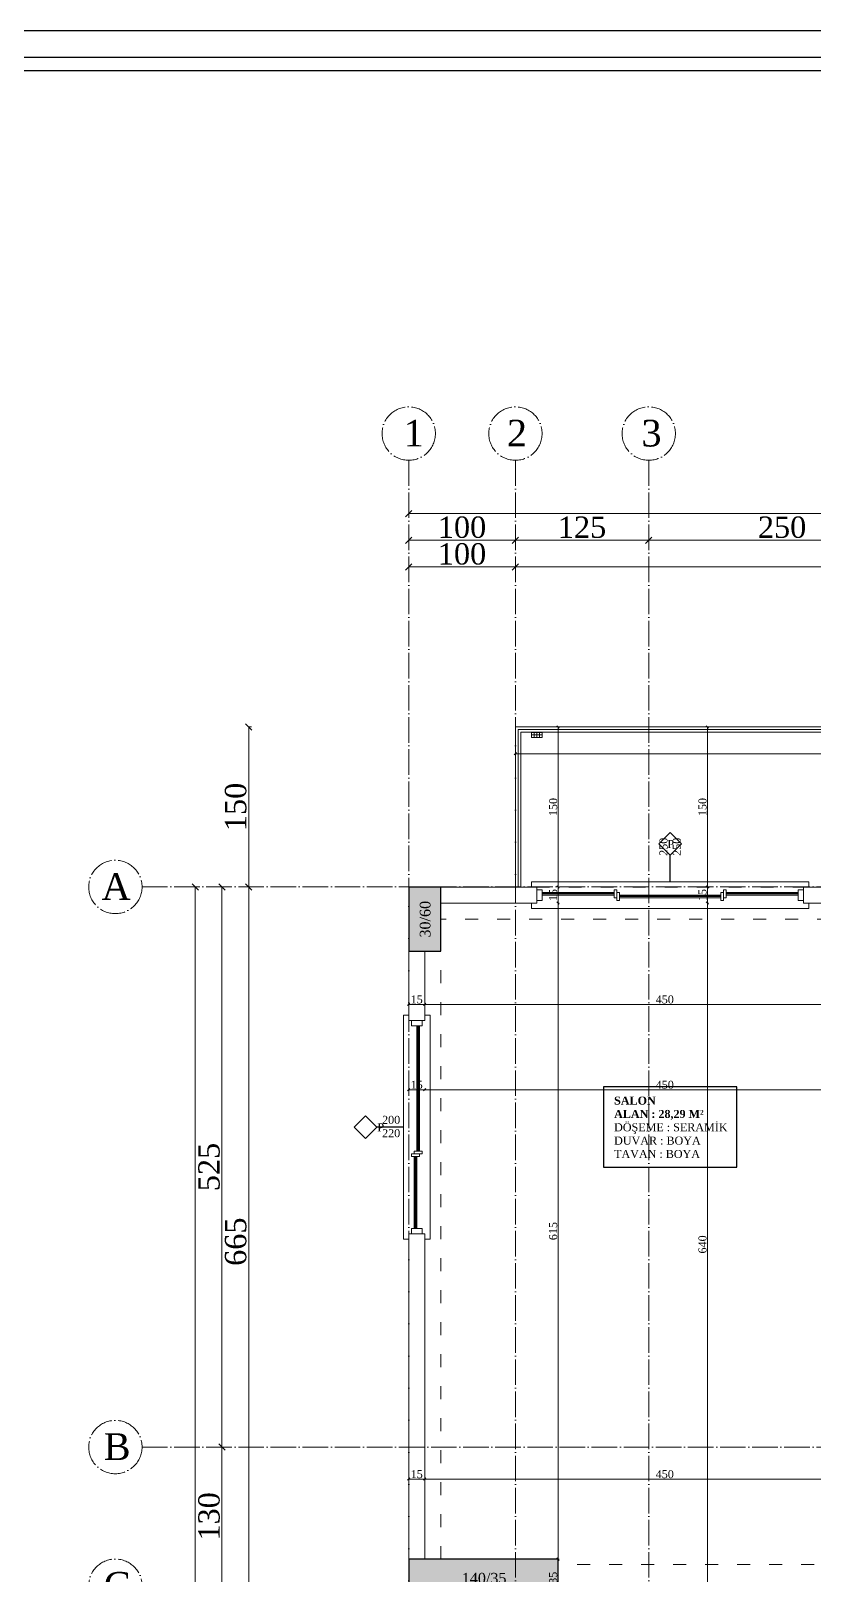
# Model space of a CAD drawing. Header units: metres. Extents: x -5196 to 34307, y 7076 to 19260.
# Drawn here: x 11783 to 12517, y 10726 to 12174 of the extents above; entities that cross this region are included whole.
import ezdxf

# ---------------------------------------------------------------- set-up
doc = ezdxf.new("R2010")
doc.units = ezdxf.units.M
doc.linetypes.add('ACAD_ISO03W100', pattern=[30, 12, -18])
doc.linetypes.add('ACAD_ISO04W100', pattern=[30, 24, -3, 0, -3])
doc.layers.add('YLZ-AKS', color=7, linetype='ACAD_ISO04W100', lineweight=5, true_color=0x2e2f36)
doc.layers.add('YLZ-TARAMA', color=7, linetype='Continuous', lineweight=5, true_color=0x686d6c)
for name, color, linetype, lineweight in [('YLZ-DUVAR', 151, 'Continuous', 20), ('YLZ-ISLAK HACİMLER', 150, 'Continuous', 9), ('YLZ-PENCERE', 231, 'Continuous', 5), ('YLZ-TEFRİŞ', 191, 'Continuous', 20), ('YLZ-ÖLÇÜ', 251, 'Continuous', 5)]:
    doc.layers.add(name, color=color, linetype=linetype, lineweight=lineweight)
doc.layers.add('YLZ-KİRİŞ', color=123, linetype='ACAD_ISO03W100', lineweight=5, transparency=0.5)
for name, color, linetype in [('YLZ-KOLON', 191, 'Continuous'), ('YLZ-PAFTA', 165, 'Continuous'), ('YLZ-YAZI', 113, 'Continuous')]:
    doc.layers.add(name, color=color, linetype=linetype)
doc.styles.add('ARIAL', font='times.ttf')
doc.dimstyles.new('YLZ - Dış Ölçü', dxfattribs={"dimscale": 2, "dimtxt": 10, "dimasz": 3, "dimexe": 1.25, "dimexo": 1, "dimgap": 1, "dimtad": 1, "dimdec": 1, "dimrnd": 0.5, "dimtxsty": 'ARIAL', "dimblk": 'OBLIQUE', "dimcen": 1, "dimclrd": 250, "dimclre": 250, "dimclrt": 150, "dimadec": 0, "dimazin": 0, "dimtfac": 1, "dimtdec": 1, "dimtmove": 1, "dimatfit": 3, "dimldrblk": 'OBLIQUE', "dimfxl": 0, "dimarcsym": 0})
doc.dimstyles.new('YLZ - İç Ölçü', dxfattribs={"dimscale": 0.75, "dimtxt": 10, "dimasz": 3, "dimexe": 1.25, "dimexo": 1, "dimgap": 1, "dimtad": 1, "dimdec": 1, "dimrnd": 0.5, "dimtxsty": 'ARIAL', "dimblk": 'OBLIQUE', "dimcen": 1, "dimclrd": 256, "dimclre": 256, "dimclrt": 125, "dimadec": 0, "dimazin": 0, "dimtfac": 1, "dimtdec": 1, "dimtmove": 1, "dimatfit": 3, "dimldrblk": 'OBLIQUE', "dimfxl": 0, "dimarcsym": 0})

# ---------------------------------------------------------------- blocks, each defined once
blk = doc.blocks.new('B.K Kolon Plan')
at = {"layer": 'YLZ-TARAMA'}
h = blk.add_hatch(dxfattribs=at)
h.set_pattern_fill('ANSI33', color=256, angle=-90)
h.set_pattern_definition([(315, (-461660.3205, -4493945.85), (4.4901280605, 4.4901280605), []), (315, (-461660.3205, -4493950.34), (4.4901280605, 4.4901280605), [3.175, -1.5875])])
h.paths.add_polyline_path([(13587, 11241.9), (13557, 11241.9), (13557, 11181.9), (13587, 11181.9)])
h.paths.add_polyline_path([(14042, 11241.9), (13982, 11241.9), (13982, 11211.9), (14042, 11211.9)])
h.paths.add_polyline_path([(14412, 11241.9), (14382, 11241.9), (14382, 11216.9), (14382, 11181.9), (14412, 11181.9)])
h.paths.add_polyline_path([(13697, 10611.9), (13557, 10611.9), (13557, 10576.9), (13697, 10576.9)])
h.paths.add_polyline_path([(14037, 10586.9), (14037, 10614.4), (13997, 10614.4), (13997, 10576.9), (13997, 10554.4), (14037, 10554.4)])
h.paths.add_polyline_path([(14512, 10606.9), (14372, 10606.9), (14372, 10571.9), (14512, 10571.9)])
h.paths.add_polyline_path([(13817, 9981.9), (13657, 9981.9), (13657, 9951.9), (13817, 9951.9)])
h.paths.add_polyline_path([(14037, 9991.9), (13997, 9991.9), (13997, 9941.9), (14037, 9941.9)])
h.paths.add_polyline_path([(14512, 10011.9), (14482, 10011.9), (14482, 9951.9), (14512, 9951.9)])
h.paths.add_polyline_path([(13812, 9756.9), (13782, 9756.9), (13782, 9696.9), (13812, 9696.9), (13812, 9726.9)])
h.paths.add_polyline_path([(14032, 9756.9), (14002, 9756.9), (14002, 9696.9), (14032, 9696.9)])
h.paths.add_polyline_path([(14512, 9726.9), (14482, 9726.9), (14452, 9726.9), (14452, 9696.9), (14512, 9696.9)])
at = {"layer": 'YLZ-KİRİŞ'}
for points in [[(13982, 11211.9), (13587, 11211.9), (13587, 11241.9), (13982, 11241.9)], [(13587, 11181.9), (13557, 11181.9), (13557, 10611.9), (13587, 10611.9)], [(13697, 10576.9), (13997, 10576.9), (13997, 10606.9), (13697, 10606.9)]]:
    blk.add_lwpolyline(points, close=True, dxfattribs=at)
at = {"layer": 'YLZ-KOLON'}
for points in [[(13557, 11241.9), (13557, 11181.9), (13587, 11181.9), (13587, 11241.9)], [(13697, 10611.9), (13557, 10611.9), (13557, 10576.9), (13697, 10576.9)]]:
    blk.add_lwpolyline(points, close=True, dxfattribs=at)
at = {"layer": 'YLZ-YAZI', "insert": (13567.4, 11167.5), "char_height": 10, "attachment_point": 1, "rotation": 90, "style": 'ARIAL'}
blk.add_mtext_dynamic_manual_height_columns('\\pi27.0082;30/60', width=86.525, gutter_width=12.5, heights=[18.5], dxfattribs=at)
at = {"layer": 'YLZ-YAZI', "insert": (13582.6, 10599), "char_height": 10, "attachment_point": 1, "style": 'ARIAL'}
blk.add_mtext_dynamic_manual_height_columns('\\pi24.10626;140/35', width=86.525, gutter_width=12.5, heights=[18.5], dxfattribs=at)
blk = doc.blocks.new('Aks')
at = {"layer": 'YLZ-AKS'}
for p, q in [((479095.8, 4514594.6), (479095.8, 4512399.6)), ((479195.8, 4514594.6), (479195.8, 4512399.6)), ((479320.8, 4514594.6), (479320.8, 4512399.6)), ((478845.8, 4514194.6), (480300.8, 4514194.6)), ((478845.8, 4513669.6), (480300.8, 4513669.6))]:
    blk.add_line(p, q, dxfattribs=at)
for centre in [(479095.8, 4514619.6), (479195.8, 4514619.6), (479320.8, 4514619.6), (478820.8, 4514194.6), (478820.8, 4513669.6), (478820.8, 4513539.6)]:
    blk.add_circle(centre, 25, dxfattribs=at)
at = {"layer": 'YLZ-YAZI', "char_height": 25, "attachment_point": 1, "style": 'ARIAL'}
for s, insert in [('\\pi10.94691;1', (479080.1, 4514632.5)), ('\\pi7.69349;2', (479180.1, 4514632.5)), ('\\pi8.81101;3', (479305.1, 4514632.5)), ('\\pi2.78181;A', (478805.1, 4514207.5)), ('\\pi4.7645;B', (478805.1, 4513682.5)), ('\\pi4.75549;C', (478805.1, 4513552.5))]:
    blk.add_mtext_dynamic_manual_height_columns(s, width=31.519, gutter_width=12.5, heights=[8.55], dxfattribs=dict(at, insert=insert))
blk = doc.blocks.new('KP-2')
at = {"layer": 'YLZ-PENCERE'}
for p, q in [((12763.2, 13736.9), (12830.7, 13736.9)), ((13003.2, 13736.9), (12935.7, 13736.9)), ((12763.2, 13735.9), (12830.7, 13735.9)), ((12763.2, 13735.4), (12830.7, 13735.4)), ((12763.2, 13734.4), (12830.7, 13734.4)), ((12930.7, 13734.4), (12835.7, 13734.4)), ((12930.7, 13733.4), (12835.7, 13733.4)), ((12930.7, 13732.9), (12835.7, 13732.9)), ((12930.7, 13731.9), (12835.7, 13731.9)), ((13003.2, 13735.9), (12935.7, 13735.9)), ((13003.2, 13735.4), (12935.7, 13735.4)), ((13003.2, 13734.4), (12935.7, 13734.4)), ((12645.7, 13611.9), (12645.7, 13494.4)), ((12646.7, 13611.9), (12646.7, 13494.4)), ((12647.2, 13611.9), (12647.2, 13494.4)), ((12648.2, 13611.9), (12648.2, 13494.4)), ((12643.2, 13421.9), (12643.2, 13489.4)), ((12644.2, 13421.9), (12644.2, 13489.4)), ((12644.7, 13421.9), (12644.7, 13489.4)), ((12645.7, 13421.9), (12645.7, 13489.4))]:
    blk.add_line(p, q, dxfattribs=at)
for points in [[(13013.2, 13741.9), (13013.2, 13746.9), (12753.2, 13746.9), (12753.2, 13741.9)], [(13013.2, 13726.9), (13013.2, 13721.9), (12753.2, 13721.9), (12753.2, 13726.9)], [(12638.2, 13621.9), (12633.2, 13621.9), (12633.2, 13411.9), (12638.2, 13411.9)], [(12653.2, 13621.9), (12658.2, 13621.9), (12658.2, 13411.9), (12653.2, 13411.9)]]:
    blk.add_lwpolyline(points, dxfattribs=at)
for points in [[(12763.2, 13729.4), (12763.2, 13739.4), (12758.2, 13739.4), (12758.2, 13729.4)], [(12830.7, 13731.9), (12830.7, 13739.4), (12833.2, 13739.4), (12833.2, 13731.9)], [(12833.2, 13729.4), (12833.2, 13736.9), (12835.7, 13736.9), (12835.7, 13729.4)], [(12933.2, 13729.4), (12933.2, 13736.9), (12930.7, 13736.9), (12930.7, 13729.4)], [(12935.7, 13731.9), (12935.7, 13739.4), (12933.2, 13739.4), (12933.2, 13731.9)], [(13008.2, 13729.4), (13008.2, 13739.4), (13003.2, 13739.4), (13003.2, 13729.4)], [(12650.7, 13616.9), (12640.7, 13616.9), (12640.7, 13611.9), (12650.7, 13611.9)], [(12648.2, 13489.4), (12640.7, 13489.4), (12640.7, 13491.9), (12648.2, 13491.9)], [(12650.7, 13491.9), (12643.2, 13491.9), (12643.2, 13494.4), (12650.7, 13494.4)], [(12650.7, 13421.9), (12640.7, 13421.9), (12640.7, 13416.9), (12650.7, 13416.9)]]:
    blk.add_lwpolyline(points, close=True, dxfattribs=at)
at = {"layer": 'YLZ-YAZI'}
for p, q in [((12883.2, 13746.9), (12883.2, 13771.9)), ((12633.2, 13516.9), (12608.2, 13516.9))]:
    blk.add_line(p, q, dxfattribs=at)
for points in [[(12883.2, 13771.9), (12872.6, 13782.5), (12883.2, 13793.1), (12893.8, 13782.5)], [(12608.2, 13516.9), (12597.6, 13527.5), (12586.9, 13516.9), (12597.6, 13506.3)]]:
    blk.add_lwpolyline(points, close=True, dxfattribs=at)
at = {"layer": 'YLZ-YAZI', "insert": (12893.3, 13788.1), "char_height": 7.5, "attachment_point": 9, "rotation": 90, "style": 'ARIAL'}
blk.add_mtext_dynamic_manual_height_columns('250\\P250', width=58.361, gutter_width=12.5, heights=[27.4], dxfattribs=at)
at = {"layer": 'YLZ-YAZI', "char_height": 7.5, "style": 'ARIAL'}
for s, width, heights, insert, attachment_point in [('\\pi14.99218;P', 35.57, [14.5], (12865.6, 13778.5), 7), ('P', 35.57, [14.5], (12615.1, 13512.9), 9), ('\\pi21.19115;200\\P220', 58.361, [27.4], (12592, 13507.3), 7)]:
    blk.add_mtext_dynamic_manual_height_columns(s, width=width, gutter_width=12.5, heights=heights, dxfattribs=dict(at, insert=insert, attachment_point=attachment_point))
blk = doc.blocks.new('B.K. Tefriş')
at = {"layer": 'YLZ-ISLAK HACİMLER'}
for p, q in [((12753.2, 8886.6), (12763.2, 8886.6)), ((12763.2, 8884.4), (12753.2, 8884.4)), ((12755.7, 8886.6), (12755.7, 8882.1)), ((12758.2, 8886.6), (12758.2, 8882.1)), ((12760.7, 8886.6), (12760.7, 8882.1))]:
    blk.add_line(p, q, dxfattribs=at)
blk.add_lwpolyline([(12763.2, 8886.9), (12763.2, 8881.9), (12753.2, 8881.9), (12753.2, 8886.9)], close=True, dxfattribs=at)
blk.add_lwpolyline([(12763.2, 8882.1), (12753.2, 8882.1)], dxfattribs=at)
blk = doc.blocks.new('Z.K.-Mahal İsimleri')
at = {"layer": 'YLZ-YAZI'}
blk.add_lwpolyline([(-2717.9, -10694.7), (-2717.9, -10769.7), (-2592.9, -10769.7), (-2592.9, -10694.7), (-2717.9, -10694.7)], dxfattribs=at)
at = {"layer": 'YLZ-YAZI', "insert": (-2707.9, -10703.7), "char_height": 7.5, "attachment_point": 1, "style": 'ARIAL'}
blk.add_mtext_dynamic_manual_height_columns('{\\fTimes New Roman|b1|i0|c162|p18;SALON\\PALAN : 28,29 M² \\P}DÖŞEME : SERAMİK\\PDUVAR : BOYA \\PTAVAN : BOYA', width=148.617, gutter_width=12.5, heights=[94.5], dxfattribs=at)
blk = doc.blocks.new('_Oblique')
at = {"color": 0, "linetype": 'ByBlock', "lineweight": -2}
blk.add_line((-0.5, -0.5), (0.5, 0.5), dxfattribs=at)
blk = doc.blocks.new('*D6072')
at = {"layer": 'Defpoints', "color": 0, "transparency": 16777216}
for p in [(482190, 4517160.7), (483145, 4517160.7), (483145, 4517160.7)]:
    blk.add_point(p, dxfattribs=at)
at = {"layer": 'YLZ-ÖLÇÜ', "color": 250, "lineweight": -2, "transparency": 16777216}
for p, q in [((482190, 4517160.7), (482190, 4517163.2)), ((482190, 4517160.7), (483145, 4517160.7)), ((483145, 4517160.7), (483145, 4517163.2))]:
    blk.add_line(p, q, dxfattribs=at)
at = {"layer": 'YLZ-ÖLÇÜ', "color": 250, "lineweight": -2, "transparency": 16777216, "xscale": 6, "yscale": 6, "zscale": 6, "rotation": 180}
blk.add_blockref('_Oblique', (482190, 4517160.7), dxfattribs=at)
at = {"layer": 'YLZ-ÖLÇÜ', "color": 250, "lineweight": -2, "transparency": 16777216, "xscale": 6, "yscale": 6, "zscale": 6}
blk.add_blockref('_Oblique', (483145, 4517160.7), dxfattribs=at)
at = {"layer": 'YLZ-ÖLÇÜ', "color": 150, "transparency": 16777216, "insert": (482667.5, 4517172.9), "char_height": 20, "attachment_point": 5, "style": 'ARIAL'}
blk.add_mtext('955', dxfattribs=at)
blk = doc.blocks.new('*D6073')
at = {"layer": 'Defpoints', "color": 0, "transparency": 16777216}
for p in [(482015, 4516285.7), (482015, 4516155.7), (482015, 4516155.7)]:
    blk.add_point(p, dxfattribs=at)
at = {"layer": 'YLZ-ÖLÇÜ', "color": 250, "lineweight": -2, "transparency": 16777216}
for p, q in [((482015, 4516285.7), (482017.5, 4516285.7)), ((482015, 4516285.7), (482015, 4516155.7)), ((482015, 4516155.7), (482017.5, 4516155.7))]:
    blk.add_line(p, q, dxfattribs=at)
at = {"layer": 'YLZ-ÖLÇÜ', "color": 250, "lineweight": -2, "transparency": 16777216, "xscale": 6, "yscale": 6, "zscale": 6}
for p, rotation in [((482015, 4516285.7), 90), ((482015, 4516155.7), 270)]:
    blk.add_blockref('_Oblique', p, dxfattribs=dict(at, rotation=rotation))
at = {"layer": 'YLZ-ÖLÇÜ', "color": 150, "transparency": 16777216, "insert": (482002.9, 4516220.7), "char_height": 20, "attachment_point": 5, "rotation": 90, "style": 'ARIAL'}
blk.add_mtext('130', dxfattribs=at)
blk = doc.blocks.new('*D6079')
at = {"layer": 'Defpoints', "color": 0, "transparency": 16777216}
for p in [(482190, 4517110.7), (482290, 4517110.7), (482290, 4517110.7)]:
    blk.add_point(p, dxfattribs=at)
at = {"layer": 'YLZ-ÖLÇÜ', "color": 250, "lineweight": -2, "transparency": 16777216}
for p, q in [((482190, 4517110.7), (482190, 4517113.2)), ((482290, 4517110.7), (482290, 4517113.2)), ((482190, 4517110.7), (482290, 4517110.7))]:
    blk.add_line(p, q, dxfattribs=at)
at = {"layer": 'YLZ-ÖLÇÜ', "color": 250, "lineweight": -2, "transparency": 16777216, "xscale": 6, "yscale": 6, "zscale": 6, "rotation": 180}
blk.add_blockref('_Oblique', (482190, 4517110.7), dxfattribs=at)
at = {"layer": 'YLZ-ÖLÇÜ', "color": 250, "lineweight": -2, "transparency": 16777216, "xscale": 6, "yscale": 6, "zscale": 6}
blk.add_blockref('_Oblique', (482290, 4517110.7), dxfattribs=at)
at = {"layer": 'YLZ-ÖLÇÜ', "color": 150, "transparency": 16777216, "insert": (482240, 4517122.8), "char_height": 20, "attachment_point": 5, "style": 'ARIAL'}
blk.add_mtext('100', dxfattribs=at)
blk = doc.blocks.new('*D6080')
at = {"layer": 'Defpoints', "color": 0, "transparency": 16777216}
for p in [(482290, 4517110.7), (483020, 4517110.7), (483020, 4517110.7)]:
    blk.add_point(p, dxfattribs=at)
at = {"layer": 'YLZ-ÖLÇÜ', "color": 250, "lineweight": -2, "transparency": 16777216}
for p, q in [((482290, 4517110.7), (482290, 4517113.2)), ((483020, 4517110.7), (483020, 4517113.2)), ((482290, 4517110.7), (483020, 4517110.7))]:
    blk.add_line(p, q, dxfattribs=at)
at = {"layer": 'YLZ-ÖLÇÜ', "color": 250, "lineweight": -2, "transparency": 16777216, "xscale": 6, "yscale": 6, "zscale": 6, "rotation": 180}
blk.add_blockref('_Oblique', (482290, 4517110.7), dxfattribs=at)
at = {"layer": 'YLZ-ÖLÇÜ', "color": 250, "lineweight": -2, "transparency": 16777216, "xscale": 6, "yscale": 6, "zscale": 6}
blk.add_blockref('_Oblique', (483020, 4517110.7), dxfattribs=at)
at = {"layer": 'YLZ-ÖLÇÜ', "color": 150, "transparency": 16777216, "insert": (482655, 4517122.9), "char_height": 20, "attachment_point": 5, "style": 'ARIAL'}
blk.add_mtext('730', dxfattribs=at)
blk = doc.blocks.new('*D6083')
at = {"layer": 'Defpoints', "color": 0, "transparency": 16777216}
for p in [(482190, 4517135.7), (482290, 4517135.7), (482290, 4517135.7)]:
    blk.add_point(p, dxfattribs=at)
at = {"layer": 'YLZ-ÖLÇÜ', "color": 250, "lineweight": -2, "transparency": 16777216}
for p, q in [((482190, 4517135.7), (482190, 4517138.2)), ((482190, 4517135.7), (482290, 4517135.7)), ((482290, 4517135.7), (482290, 4517138.2))]:
    blk.add_line(p, q, dxfattribs=at)
at = {"layer": 'YLZ-ÖLÇÜ', "color": 250, "lineweight": -2, "transparency": 16777216, "xscale": 6, "yscale": 6, "zscale": 6, "rotation": 180}
blk.add_blockref('_Oblique', (482190, 4517135.7), dxfattribs=at)
at = {"layer": 'YLZ-ÖLÇÜ', "color": 250, "lineweight": -2, "transparency": 16777216, "xscale": 6, "yscale": 6, "zscale": 6}
blk.add_blockref('_Oblique', (482290, 4517135.7), dxfattribs=at)
at = {"layer": 'YLZ-ÖLÇÜ', "color": 150, "transparency": 16777216, "insert": (482240, 4517147.8), "char_height": 20, "attachment_point": 5, "style": 'ARIAL'}
blk.add_mtext('100', dxfattribs=at)
blk = doc.blocks.new('*D6084')
at = {"layer": 'Defpoints', "color": 0, "transparency": 16777216}
for p in [(482290, 4517135.7), (482415, 4517135.7), (482415, 4517135.7)]:
    blk.add_point(p, dxfattribs=at)
at = {"layer": 'YLZ-ÖLÇÜ', "color": 250, "lineweight": -2, "transparency": 16777216}
for p, q in [((482290, 4517135.7), (482290, 4517138.2)), ((482290, 4517135.7), (482415, 4517135.7)), ((482415, 4517135.7), (482415, 4517138.2))]:
    blk.add_line(p, q, dxfattribs=at)
at = {"layer": 'YLZ-ÖLÇÜ', "color": 250, "lineweight": -2, "transparency": 16777216, "xscale": 6, "yscale": 6, "zscale": 6, "rotation": 180}
blk.add_blockref('_Oblique', (482290, 4517135.7), dxfattribs=at)
at = {"layer": 'YLZ-ÖLÇÜ', "color": 250, "lineweight": -2, "transparency": 16777216, "xscale": 6, "yscale": 6, "zscale": 6}
blk.add_blockref('_Oblique', (482415, 4517135.7), dxfattribs=at)
at = {"layer": 'YLZ-ÖLÇÜ', "color": 150, "transparency": 16777216, "insert": (482352.5, 4517147.8), "char_height": 20, "attachment_point": 5, "style": 'ARIAL'}
blk.add_mtext('125', dxfattribs=at)
blk = doc.blocks.new('*D6085')
at = {"layer": 'Defpoints', "color": 0, "transparency": 16777216}
for p in [(482415, 4517135.7), (482665, 4517135.7), (482665, 4517135.7)]:
    blk.add_point(p, dxfattribs=at)
at = {"layer": 'YLZ-ÖLÇÜ', "color": 250, "lineweight": -2, "transparency": 16777216}
for p, q in [((482415, 4517135.7), (482415, 4517138.2)), ((482415, 4517135.7), (482665, 4517135.7)), ((482665, 4517135.7), (482665, 4517138.2))]:
    blk.add_line(p, q, dxfattribs=at)
at = {"layer": 'YLZ-ÖLÇÜ', "color": 250, "lineweight": -2, "transparency": 16777216, "xscale": 6, "yscale": 6, "zscale": 6, "rotation": 180}
blk.add_blockref('_Oblique', (482415, 4517135.7), dxfattribs=at)
at = {"layer": 'YLZ-ÖLÇÜ', "color": 250, "lineweight": -2, "transparency": 16777216, "xscale": 6, "yscale": 6, "zscale": 6}
blk.add_blockref('_Oblique', (482665, 4517135.7), dxfattribs=at)
at = {"layer": 'YLZ-ÖLÇÜ', "color": 150, "transparency": 16777216, "insert": (482540, 4517147.8), "char_height": 20, "attachment_point": 5, "style": 'ARIAL'}
blk.add_mtext('250', dxfattribs=at)
blk = doc.blocks.new('*D6087')
at = {"layer": 'Defpoints', "color": 0, "transparency": 16777216}
for p in [(482040, 4516810.7), (482040, 4516810.7), (482040, 4516145.7)]:
    blk.add_point(p, dxfattribs=at)
at = {"layer": 'YLZ-ÖLÇÜ', "color": 250, "lineweight": -2, "transparency": 16777216}
for p, q in [((482040, 4516810.7), (482042.5, 4516810.7)), ((482040, 4516145.7), (482040, 4516810.7)), ((482040, 4516145.7), (482042.5, 4516145.7))]:
    blk.add_line(p, q, dxfattribs=at)
at = {"layer": 'YLZ-ÖLÇÜ', "color": 250, "lineweight": -2, "transparency": 16777216, "xscale": 6, "yscale": 6, "zscale": 6}
for p, rotation in [((482040, 4516810.7), 90), ((482040, 4516145.7), 270)]:
    blk.add_blockref('_Oblique', p, dxfattribs=dict(at, rotation=rotation))
at = {"layer": 'YLZ-ÖLÇÜ', "color": 150, "transparency": 16777216, "insert": (482027.9, 4516478.2), "char_height": 20, "attachment_point": 5, "rotation": 90, "style": 'ARIAL'}
blk.add_mtext('665', dxfattribs=at)
blk = doc.blocks.new('*D6088')
at = {"layer": 'Defpoints', "color": 0, "transparency": 16777216}
for p in [(482040, 4516960.7), (482040, 4516960.7), (482040, 4516810.7)]:
    blk.add_point(p, dxfattribs=at)
at = {"layer": 'YLZ-ÖLÇÜ', "color": 250, "lineweight": -2, "transparency": 16777216}
for p, q in [((482040, 4516960.7), (482042.5, 4516960.7)), ((482040, 4516810.7), (482040, 4516960.7)), ((482040, 4516810.7), (482042.5, 4516810.7))]:
    blk.add_line(p, q, dxfattribs=at)
at = {"layer": 'YLZ-ÖLÇÜ', "color": 250, "lineweight": -2, "transparency": 16777216, "xscale": 6, "yscale": 6, "zscale": 6}
for p, rotation in [((482040, 4516960.7), 90), ((482040, 4516810.7), 270)]:
    blk.add_blockref('_Oblique', p, dxfattribs=dict(at, rotation=rotation))
at = {"layer": 'YLZ-ÖLÇÜ', "color": 150, "transparency": 16777216, "insert": (482027.9, 4516885.7), "char_height": 20, "attachment_point": 5, "rotation": 90, "style": 'ARIAL'}
blk.add_mtext('150', dxfattribs=at)
blk = doc.blocks.new('*D6089')
at = {"layer": 'Defpoints', "color": 0, "transparency": 16777216}
for p in [(481990, 4516810.7), (481990, 4516810.7), (481990, 4515265.7)]:
    blk.add_point(p, dxfattribs=at)
at = {"layer": 'YLZ-ÖLÇÜ', "color": 250, "lineweight": -2, "transparency": 16777216}
for p, q in [((481990, 4516810.7), (481992.5, 4516810.7)), ((481990, 4515265.7), (481990, 4516810.7)), ((481990, 4515265.7), (481992.5, 4515265.7))]:
    blk.add_line(p, q, dxfattribs=at)
at = {"layer": 'YLZ-ÖLÇÜ', "color": 250, "lineweight": -2, "transparency": 16777216, "xscale": 6, "yscale": 6, "zscale": 6}
for p, rotation in [((481990, 4516810.7), 90), ((481990, 4515265.7), 270)]:
    blk.add_blockref('_Oblique', p, dxfattribs=dict(at, rotation=rotation))
at = {"layer": 'YLZ-ÖLÇÜ', "color": 150, "transparency": 16777216, "insert": (481977.9, 4516038.2), "char_height": 20, "attachment_point": 5, "rotation": 90, "style": 'ARIAL'}
blk.add_mtext('1545', dxfattribs=at)
blk = doc.blocks.new('*D6090')
at = {"layer": 'Defpoints', "color": 0, "transparency": 16777216}
for p in [(482015, 4516810.7), (482015, 4516285.7), (482015, 4516285.7)]:
    blk.add_point(p, dxfattribs=at)
at = {"layer": 'YLZ-ÖLÇÜ', "color": 250, "lineweight": -2, "transparency": 16777216}
for p, q in [((482015, 4516810.7), (482017.5, 4516810.7)), ((482015, 4516810.7), (482015, 4516285.7)), ((482015, 4516285.7), (482017.5, 4516285.7))]:
    blk.add_line(p, q, dxfattribs=at)
at = {"layer": 'YLZ-ÖLÇÜ', "color": 250, "lineweight": -2, "transparency": 16777216, "xscale": 6, "yscale": 6, "zscale": 6}
for p, rotation in [((482015, 4516810.7), 90), ((482015, 4516285.7), 270)]:
    blk.add_blockref('_Oblique', p, dxfattribs=dict(at, rotation=rotation))
at = {"layer": 'YLZ-ÖLÇÜ', "color": 150, "transparency": 16777216, "insert": (482002.9, 4516548.2), "char_height": 20, "attachment_point": 5, "rotation": 90, "style": 'ARIAL'}
blk.add_mtext('525', dxfattribs=at)
blk = doc.blocks.new('*D6239')
at = {"layer": 'Defpoints', "color": 0, "transparency": 16777216}
for p in [(12237.1, 11496.3), (12967.1, 11496.3), (12967.1, 11496.3)]:
    blk.add_point(p, dxfattribs=at)
at = {"layer": 'YLZ-ÖLÇÜ', "color": 251, "lineweight": -2, "transparency": 16777216}
for p, q in [((12237.1, 11496.3), (12237.1, 11497.3)), ((12237.1, 11496.3), (12967.1, 11496.3)), ((12967.1, 11496.3), (12967.1, 11497.3))]:
    blk.add_line(p, q, dxfattribs=at)
at = {"layer": 'YLZ-ÖLÇÜ', "color": 251, "lineweight": -2, "transparency": 16777216, "xscale": 2.25, "yscale": 2.25, "zscale": 2.25, "rotation": 180}
blk.add_blockref('_Oblique', (12237.1, 11496.3), dxfattribs=at)
at = {"layer": 'YLZ-ÖLÇÜ', "color": 251, "lineweight": -2, "transparency": 16777216, "xscale": 2.25, "yscale": 2.25, "zscale": 2.25}
blk.add_blockref('_Oblique', (12967.1, 11496.3), dxfattribs=at)
at = {"layer": 'YLZ-ÖLÇÜ', "color": 125, "transparency": 16777216, "insert": (12602.1, 11500.9), "char_height": 7.5, "attachment_point": 5, "style": 'ARIAL'}
blk.add_mtext('730', dxfattribs=at)
blk = doc.blocks.new('*D6240')
at = {"layer": 'Defpoints', "color": 0, "transparency": 16777216}
for p in [(12137.1, 11261.3), (12152.1, 11261.3), (12152.1, 11261.3)]:
    blk.add_point(p, dxfattribs=at)
at = {"layer": 'YLZ-ÖLÇÜ', "color": 251, "lineweight": -2, "transparency": 16777216}
for p, q in [((12137.1, 11261.3), (12137.1, 11262.3)), ((12152.1, 11261.3), (12152.1, 11262.3)), ((12137.1, 11261.3), (12152.1, 11261.3))]:
    blk.add_line(p, q, dxfattribs=at)
at = {"layer": 'YLZ-ÖLÇÜ', "color": 251, "lineweight": -2, "transparency": 16777216, "xscale": 2.25, "yscale": 2.25, "zscale": 2.25, "rotation": 180}
blk.add_blockref('_Oblique', (12137.1, 11261.3), dxfattribs=at)
at = {"layer": 'YLZ-ÖLÇÜ', "color": 251, "lineweight": -2, "transparency": 16777216, "xscale": 2.25, "yscale": 2.25, "zscale": 2.25}
blk.add_blockref('_Oblique', (12152.1, 11261.3), dxfattribs=at)
at = {"layer": 'YLZ-ÖLÇÜ', "color": 125, "transparency": 16777216, "insert": (12144.6, 11265.9), "char_height": 7.5, "attachment_point": 5, "style": 'ARIAL'}
blk.add_mtext('15', dxfattribs=at)
blk = doc.blocks.new('*D6241')
at = {"layer": 'Defpoints', "color": 0, "transparency": 16777216}
for p in [(12152.1, 11261.3), (12602.1, 11261.3), (12602.1, 11261.3)]:
    blk.add_point(p, dxfattribs=at)
at = {"layer": 'YLZ-ÖLÇÜ', "color": 251, "lineweight": -2, "transparency": 16777216}
for p, q in [((12152.1, 11261.3), (12152.1, 11262.3)), ((12602.1, 11261.3), (12602.1, 11262.3)), ((12152.1, 11261.3), (12602.1, 11261.3))]:
    blk.add_line(p, q, dxfattribs=at)
at = {"layer": 'YLZ-ÖLÇÜ', "color": 251, "lineweight": -2, "transparency": 16777216, "xscale": 2.25, "yscale": 2.25, "zscale": 2.25, "rotation": 180}
blk.add_blockref('_Oblique', (12152.1, 11261.3), dxfattribs=at)
at = {"layer": 'YLZ-ÖLÇÜ', "color": 251, "lineweight": -2, "transparency": 16777216, "xscale": 2.25, "yscale": 2.25, "zscale": 2.25}
blk.add_blockref('_Oblique', (12602.1, 11261.3), dxfattribs=at)
at = {"layer": 'YLZ-ÖLÇÜ', "color": 125, "transparency": 16777216, "insert": (12377.1, 11265.9), "char_height": 7.5, "attachment_point": 5, "style": 'ARIAL'}
blk.add_mtext('450', dxfattribs=at)
blk = doc.blocks.new('*D6245')
at = {"layer": 'Defpoints', "color": 0, "transparency": 16777216}
for p in [(12152.1, 11181.3), (12152.1, 11181.3), (12602.1, 11181.3)]:
    blk.add_point(p, dxfattribs=at)
at = {"layer": 'YLZ-ÖLÇÜ', "color": 251, "lineweight": -2, "transparency": 16777216}
for p, q in [((12152.1, 11181.3), (12152.1, 11182.3)), ((12602.1, 11181.3), (12152.1, 11181.3)), ((12602.1, 11181.3), (12602.1, 11182.3))]:
    blk.add_line(p, q, dxfattribs=at)
at = {"layer": 'YLZ-ÖLÇÜ', "color": 251, "lineweight": -2, "transparency": 16777216, "xscale": 2.25, "yscale": 2.25, "zscale": 2.25, "rotation": 180}
blk.add_blockref('_Oblique', (12152.1, 11181.3), dxfattribs=at)
at = {"layer": 'YLZ-ÖLÇÜ', "color": 251, "lineweight": -2, "transparency": 16777216, "xscale": 2.25, "yscale": 2.25, "zscale": 2.25}
blk.add_blockref('_Oblique', (12602.1, 11181.3), dxfattribs=at)
at = {"layer": 'YLZ-ÖLÇÜ', "color": 125, "transparency": 16777216, "insert": (12377.1, 11185.9), "char_height": 7.5, "attachment_point": 5, "style": 'ARIAL'}
blk.add_mtext('450', dxfattribs=at)
blk = doc.blocks.new('*D6246')
at = {"layer": 'Defpoints', "color": 0, "transparency": 16777216}
for p in [(12137.1, 11181.3), (12137.1, 11181.3), (12152.1, 11181.3)]:
    blk.add_point(p, dxfattribs=at)
at = {"layer": 'YLZ-ÖLÇÜ', "color": 251, "lineweight": -2, "transparency": 16777216}
for p, q in [((12137.1, 11181.3), (12137.1, 11180.4)), ((12152.1, 11181.3), (12137.1, 11181.3)), ((12152.1, 11181.3), (12152.1, 11182.3))]:
    blk.add_line(p, q, dxfattribs=at)
at = {"layer": 'YLZ-ÖLÇÜ', "color": 251, "lineweight": -2, "transparency": 16777216, "xscale": 2.25, "yscale": 2.25, "zscale": 2.25, "rotation": 180}
blk.add_blockref('_Oblique', (12137.1, 11181.3), dxfattribs=at)
at = {"layer": 'YLZ-ÖLÇÜ', "color": 251, "lineweight": -2, "transparency": 16777216, "xscale": 2.25, "yscale": 2.25, "zscale": 2.25}
blk.add_blockref('_Oblique', (12152.1, 11181.3), dxfattribs=at)
at = {"layer": 'YLZ-ÖLÇÜ', "color": 125, "transparency": 16777216, "insert": (12144.6, 11185.9), "char_height": 7.5, "attachment_point": 5, "style": 'ARIAL'}
blk.add_mtext('15', dxfattribs=at)
blk = doc.blocks.new('*D6250')
at = {"layer": 'Defpoints', "color": 0, "transparency": 16777216}
for p in [(12137.1, 10816.3), (12152.1, 10816.3), (12152.1, 10816.3)]:
    blk.add_point(p, dxfattribs=at)
at = {"layer": 'YLZ-ÖLÇÜ', "color": 251, "lineweight": -2, "transparency": 16777216}
for p, q in [((12137.1, 10816.3), (12137.1, 10817.3)), ((12137.1, 10816.3), (12152.1, 10816.3)), ((12152.1, 10816.3), (12152.1, 10817.3))]:
    blk.add_line(p, q, dxfattribs=at)
at = {"layer": 'YLZ-ÖLÇÜ', "color": 251, "lineweight": -2, "transparency": 16777216, "xscale": 2.25, "yscale": 2.25, "zscale": 2.25, "rotation": 180}
blk.add_blockref('_Oblique', (12137.1, 10816.3), dxfattribs=at)
at = {"layer": 'YLZ-ÖLÇÜ', "color": 251, "lineweight": -2, "transparency": 16777216, "xscale": 2.25, "yscale": 2.25, "zscale": 2.25}
blk.add_blockref('_Oblique', (12152.1, 10816.3), dxfattribs=at)
at = {"layer": 'YLZ-ÖLÇÜ', "color": 125, "transparency": 16777216, "insert": (12144.6, 10820.9), "char_height": 7.5, "attachment_point": 5, "style": 'ARIAL'}
blk.add_mtext('15', dxfattribs=at)
blk = doc.blocks.new('*D6251')
at = {"layer": 'Defpoints', "color": 0, "transparency": 16777216}
for p in [(12152.1, 10816.3), (12602.1, 10816.3), (12602.1, 10816.3)]:
    blk.add_point(p, dxfattribs=at)
at = {"layer": 'YLZ-ÖLÇÜ', "color": 251, "lineweight": -2, "transparency": 16777216}
for p, q in [((12152.1, 10816.3), (12152.1, 10817.3)), ((12152.1, 10816.3), (12602.1, 10816.3)), ((12602.1, 10816.3), (12602.1, 10817.3))]:
    blk.add_line(p, q, dxfattribs=at)
at = {"layer": 'YLZ-ÖLÇÜ', "color": 251, "lineweight": -2, "transparency": 16777216, "xscale": 2.25, "yscale": 2.25, "zscale": 2.25, "rotation": 180}
blk.add_blockref('_Oblique', (12152.1, 10816.3), dxfattribs=at)
at = {"layer": 'YLZ-ÖLÇÜ', "color": 251, "lineweight": -2, "transparency": 16777216, "xscale": 2.25, "yscale": 2.25, "zscale": 2.25}
blk.add_blockref('_Oblique', (12602.1, 10816.3), dxfattribs=at)
at = {"layer": 'YLZ-ÖLÇÜ', "color": 125, "transparency": 16777216, "insert": (12377.1, 10820.9), "char_height": 7.5, "attachment_point": 5, "style": 'ARIAL'}
blk.add_mtext('450', dxfattribs=at)
blk = doc.blocks.new('*D6289')
at = {"layer": 'Defpoints', "color": 0, "transparency": 16777216}
for p in [(12277.1, 10741.3), (12277.1, 10741.3), (12277.1, 10706.3)]:
    blk.add_point(p, dxfattribs=at)
at = {"layer": 'YLZ-ÖLÇÜ', "color": 251, "lineweight": -2, "transparency": 16777216}
for p, q in [((12277.1, 10741.3), (12278, 10741.3)), ((12277.1, 10706.3), (12277.1, 10741.3)), ((12277.1, 10706.3), (12278, 10706.3))]:
    blk.add_line(p, q, dxfattribs=at)
at = {"layer": 'YLZ-ÖLÇÜ', "color": 251, "lineweight": -2, "transparency": 16777216, "xscale": 2.25, "yscale": 2.25, "zscale": 2.25}
for p, rotation in [((12277.1, 10741.3), 90), ((12277.1, 10706.3), 270)]:
    blk.add_blockref('_Oblique', p, dxfattribs=dict(at, rotation=rotation))
at = {"layer": 'YLZ-ÖLÇÜ', "color": 125, "transparency": 16777216, "insert": (12272.5, 10723.8), "char_height": 7.5, "attachment_point": 5, "rotation": 90, "style": 'ARIAL'}
blk.add_mtext('35', dxfattribs=at)
blk = doc.blocks.new('*D6290')
at = {"layer": 'Defpoints', "color": 0, "transparency": 16777216}
for p in [(12277.1, 11356.3), (12277.1, 11356.3), (12277.1, 10741.3)]:
    blk.add_point(p, dxfattribs=at)
at = {"layer": 'YLZ-ÖLÇÜ', "color": 251, "lineweight": -2, "transparency": 16777216}
for p, q in [((12277.1, 11356.3), (12278, 11356.3)), ((12277.1, 10741.3), (12277.1, 11356.3)), ((12277.1, 10741.3), (12278, 10741.3))]:
    blk.add_line(p, q, dxfattribs=at)
at = {"layer": 'YLZ-ÖLÇÜ', "color": 251, "lineweight": -2, "transparency": 16777216, "xscale": 2.25, "yscale": 2.25, "zscale": 2.25}
for p, rotation in [((12277.1, 11356.3), 90), ((12277.1, 10741.3), 270)]:
    blk.add_blockref('_Oblique', p, dxfattribs=dict(at, rotation=rotation))
at = {"layer": 'YLZ-ÖLÇÜ', "color": 125, "transparency": 16777216, "insert": (12272.5, 11048.8), "char_height": 7.5, "attachment_point": 5, "rotation": 90, "style": 'ARIAL'}
blk.add_mtext('615', dxfattribs=at)
blk = doc.blocks.new('*D6291')
at = {"layer": 'Defpoints', "color": 0, "transparency": 16777216}
for p in [(12277.1, 11371.3), (12277.1, 11371.3), (12277.1, 11356.3)]:
    blk.add_point(p, dxfattribs=at)
at = {"layer": 'YLZ-ÖLÇÜ', "color": 251, "lineweight": -2, "transparency": 16777216}
for p, q in [((12277.1, 11371.3), (12278, 11371.3)), ((12277.1, 11356.3), (12277.1, 11371.3)), ((12277.1, 11356.3), (12278, 11356.3))]:
    blk.add_line(p, q, dxfattribs=at)
at = {"layer": 'YLZ-ÖLÇÜ', "color": 251, "lineweight": -2, "transparency": 16777216, "xscale": 2.25, "yscale": 2.25, "zscale": 2.25}
for p, rotation in [((12277.1, 11371.3), 90), ((12277.1, 11356.3), 270)]:
    blk.add_blockref('_Oblique', p, dxfattribs=dict(at, rotation=rotation))
at = {"layer": 'YLZ-ÖLÇÜ', "color": 125, "transparency": 16777216, "insert": (12272.5, 11363.8), "char_height": 7.5, "attachment_point": 5, "rotation": 90, "style": 'ARIAL'}
blk.add_mtext('15', dxfattribs=at)
blk = doc.blocks.new('*D6292')
at = {"layer": 'Defpoints', "color": 0, "transparency": 16777216}
for p in [(12277.1, 11521.3), (12277.1, 11521.3), (12277.1, 11371.3)]:
    blk.add_point(p, dxfattribs=at)
at = {"layer": 'YLZ-ÖLÇÜ', "color": 251, "lineweight": -2, "transparency": 16777216}
for p, q in [((12277.1, 11521.3), (12278, 11521.3)), ((12277.1, 11371.3), (12277.1, 11521.3)), ((12277.1, 11371.3), (12278, 11371.3))]:
    blk.add_line(p, q, dxfattribs=at)
at = {"layer": 'YLZ-ÖLÇÜ', "color": 251, "lineweight": -2, "transparency": 16777216, "xscale": 2.25, "yscale": 2.25, "zscale": 2.25}
for p, rotation in [((12277.1, 11521.3), 90), ((12277.1, 11371.3), 270)]:
    blk.add_blockref('_Oblique', p, dxfattribs=dict(at, rotation=rotation))
at = {"layer": 'YLZ-ÖLÇÜ', "color": 125, "transparency": 16777216, "insert": (12272.5, 11446.3), "char_height": 7.5, "attachment_point": 5, "rotation": 90, "style": 'ARIAL'}
blk.add_mtext('150', dxfattribs=at)
blk = doc.blocks.new('*D6330')
at = {"layer": 'Defpoints', "color": 0, "transparency": 16777216}
for p in [(12417.1, 11371.3), (12417.1, 11371.3), (12417.1, 11356.3)]:
    blk.add_point(p, dxfattribs=at)
at = {"layer": 'YLZ-ÖLÇÜ', "color": 251, "lineweight": -2, "transparency": 16777216}
for p, q in [((12417.1, 11371.3), (12418, 11371.3)), ((12417.1, 11356.3), (12417.1, 11371.3)), ((12417.1, 11356.3), (12418, 11356.3))]:
    blk.add_line(p, q, dxfattribs=at)
at = {"layer": 'YLZ-ÖLÇÜ', "color": 251, "lineweight": -2, "transparency": 16777216, "xscale": 2.25, "yscale": 2.25, "zscale": 2.25}
for p, rotation in [((12417.1, 11371.3), 90), ((12417.1, 11356.3), 270)]:
    blk.add_blockref('_Oblique', p, dxfattribs=dict(at, rotation=rotation))
at = {"layer": 'YLZ-ÖLÇÜ', "color": 125, "transparency": 16777216, "insert": (12412.5, 11363.8), "char_height": 7.5, "attachment_point": 5, "rotation": 90, "style": 'ARIAL'}
blk.add_mtext('15', dxfattribs=at)
blk = doc.blocks.new('*D6331')
at = {"layer": 'Defpoints', "color": 0, "transparency": 16777216}
for p in [(12417.1, 11521.3), (12417.1, 11521.3), (12417.1, 11371.3)]:
    blk.add_point(p, dxfattribs=at)
at = {"layer": 'YLZ-ÖLÇÜ', "color": 251, "lineweight": -2, "transparency": 16777216}
for p, q in [((12417.1, 11521.3), (12418, 11521.3)), ((12417.1, 11371.3), (12417.1, 11521.3)), ((12417.1, 11371.3), (12418, 11371.3))]:
    blk.add_line(p, q, dxfattribs=at)
at = {"layer": 'YLZ-ÖLÇÜ', "color": 251, "lineweight": -2, "transparency": 16777216, "xscale": 2.25, "yscale": 2.25, "zscale": 2.25}
for p, rotation in [((12417.1, 11521.3), 90), ((12417.1, 11371.3), 270)]:
    blk.add_blockref('_Oblique', p, dxfattribs=dict(at, rotation=rotation))
at = {"layer": 'YLZ-ÖLÇÜ', "color": 125, "transparency": 16777216, "insert": (12412.5, 11446.3), "char_height": 7.5, "attachment_point": 5, "rotation": 90, "style": 'ARIAL'}
blk.add_mtext('150', dxfattribs=at)
blk = doc.blocks.new('*D6329')
at = {"layer": 'Defpoints', "color": 0, "transparency": 16777216}
for p in [(12417.1, 11356.3), (12417.1, 11356.3), (12417.1, 10716.3)]:
    blk.add_point(p, dxfattribs=at)
at = {"layer": 'YLZ-ÖLÇÜ', "color": 251, "lineweight": -2, "transparency": 16777216}
for p, q in [((12417.1, 11356.3), (12418, 11356.3)), ((12417.1, 10716.3), (12417.1, 11356.3)), ((12417.1, 10716.3), (12418, 10716.3))]:
    blk.add_line(p, q, dxfattribs=at)
at = {"layer": 'YLZ-ÖLÇÜ', "color": 251, "lineweight": -2, "transparency": 16777216, "xscale": 2.25, "yscale": 2.25, "zscale": 2.25}
for p, rotation in [((12417.1, 11356.3), 90), ((12417.1, 10716.3), 270)]:
    blk.add_blockref('_Oblique', p, dxfattribs=dict(at, rotation=rotation))
at = {"layer": 'YLZ-ÖLÇÜ', "color": 125, "transparency": 16777216, "insert": (12412.5, 11036.3), "char_height": 7.5, "attachment_point": 5, "rotation": 90, "style": 'ARIAL'}
blk.add_mtext('640', dxfattribs=at)
blk = doc.blocks.new('ZK. Dış Ölçü')
at = {"layer": 'YLZ-ÖLÇÜ'}
for p1, p2, picture, middle in [((482190.03, 4517160.65), (483145.03, 4517160.65), '*D6072', (482667.53, 4517172.86)), ((482190.03, 4517135.65), (482290.03, 4517135.65), '*D6083', (482240.03, 4517147.83)), ((482190.03, 4517110.65), (482290.03, 4517110.65), '*D6079', (482240.03, 4517122.83)), ((481990.03, 4515265.65), (481990.03, 4516810.65), '*D6089', (481977.86, 4516038.15)), ((482015.03, 4516810.65), (482015.03, 4516285.65), '*D6090', (482002.86, 4516548.15))]:
    dim = blk.add_aligned_dim(p1=p1, p2=p2, distance=0, dimstyle='YLZ - Dış Ölçü', dxfattribs=at)
    dim.commit()
    dim.dimension.update_dxf_attribs({"geometry": picture, "text_midpoint": middle})
for base, p1, p2, angle, picture, middle in [((482415.03, 4517135.65), (482290.03, 4517135.65), (482415.03, 4517135.65), 180, '*D6084', (482352.53, 4517147.83)), ((482665.03, 4517135.65), (482415.03, 4517135.65), (482665.03, 4517135.65), 180, '*D6085', (482540.03, 4517147.83)), ((483020.03, 4517110.65), (482290.03, 4517110.65), (483020.03, 4517110.65), 180, '*D6080', (482655.03, 4517122.86)), ((482040.03, 4516960.65), (482040.03, 4516810.65), (482040.03, 4516960.65), 270, '*D6088', (482027.86, 4516885.65)), ((482040.03, 4516810.65), (482040.03, 4516145.65), (482040.03, 4516810.65), 270, '*D6087', (482027.86, 4516478.15)), ((482015.03, 4516155.65), (482015.03, 4516285.65), (482015.03, 4516155.65), 90, '*D6073', (482002.86, 4516220.65))]:
    dim = blk.add_linear_dim(base=base, p1=p1, p2=p2, angle=angle, dimstyle='YLZ - Dış Ölçü', dxfattribs=at)
    dim.commit()
    dim.dimension.update_dxf_attribs({"geometry": picture, "text_midpoint": middle})
blk = doc.blocks.new('Z.K. İç Ölçü')
at = {"layer": 'YLZ-ÖLÇÜ'}
for base, p1, p2, angle, picture, middle in [((12277.1, 11521.32), (12277.1, 11371.32), (12277.1, 11521.32), 270, '*D6292', (12272.53, 11446.32)), ((12417.1, 11521.32), (12417.1, 11371.32), (12417.1, 11521.32), 270, '*D6331', (12412.53, 11446.32)), ((12277.1, 11371.32), (12277.1, 11356.32), (12277.1, 11371.32), 270, '*D6291', (12272.53, 11363.82)), ((12417.1, 11371.32), (12417.1, 11356.32), (12417.1, 11371.32), 270, '*D6330', (12412.53, 11363.82)), ((12277.1, 11356.32), (12277.1, 10741.32), (12277.1, 11356.32), 270, '*D6290', (12272.53, 11048.82)), ((12417.1, 11356.32), (12417.1, 10716.32), (12417.1, 11356.32), 270, '*D6329', (12412.53, 11036.32)), ((12602.1, 11261.32), (12152.1, 11261.32), (12602.1, 11261.32), 180, '*D6241', (12377.1, 11265.89)), ((12602.1, 10816.32), (12152.1, 10816.32), (12602.1, 10816.32), 180, '*D6251', (12377.1, 10820.89)), ((12277.1, 10741.32), (12277.1, 10706.32), (12277.1, 10741.32), 270, '*D6289', (12272.53, 10723.82))]:
    dim = blk.add_linear_dim(base=base, p1=p1, p2=p2, angle=angle, dimstyle='YLZ - İç Ölçü', dxfattribs=at)
    dim.commit()
    dim.dimension.update_dxf_attribs({"geometry": picture, "text_midpoint": middle})
for p1, p2, picture, middle in [((12237.1, 11496.32), (12967.1, 11496.32), '*D6239', (12602.1, 11500.9)), ((12137.1, 11261.32), (12152.1, 11261.32), '*D6240', (12144.6, 11265.89)), ((12137.1, 10816.32), (12152.1, 10816.32), '*D6250', (12144.6, 10820.89))]:
    dim = blk.add_aligned_dim(p1=p1, p2=p2, distance=0, dimstyle='YLZ - İç Ölçü', dxfattribs=at)
    dim.commit()
    dim.dimension.update_dxf_attribs({"geometry": picture, "text_midpoint": middle})
for base, p1, p2, picture, middle in [((12137.1, 11181.32), (12152.1, 11181.32), (12137.1, 11181.32), '*D6246', (12144.6, 11185.89)), ((12152.1, 11181.32), (12602.1, 11181.32), (12152.1, 11181.32), '*D6245', (12377.1, 11185.89))]:
    dim = blk.add_linear_dim(base=base, p1=p1, p2=p2, dimstyle='YLZ - İç Ölçü', dxfattribs=at)
    dim.commit()
    dim.dimension.update_dxf_attribs({"geometry": picture, "text_midpoint": middle})

msp = doc.modelspace()

# ---------------------------------------------------------------- linework, layer by layer
at = {"layer": 'YLZ-DUVAR'}
for p, q in [((12257.1, 11371.32), (12167.1, 11371.32)), ((12257.1, 11371.32), (12257.1, 11356.32)), ((12562.1, 11371.32), (12507.1, 11371.32)), ((12507.1, 11371.32), (12507.1, 11356.32)), ((12257.1, 11356.32), (12167.1, 11356.32)), ((12562.1, 11356.32), (12507.1, 11356.32)), ((12137.1, 11311.32), (12137.1, 11246.32)), ((12152.1, 11311.32), (12152.1, 11246.32)), ((12152.1, 11246.32), (12137.1, 11246.32)), ((12137.1, 11046.32), (12137.1, 10741.32)), ((12152.1, 11046.32), (12137.1, 11046.32)), ((12152.1, 11046.32), (12152.1, 10741.32))]:
    msp.add_line(p, q, dxfattribs=at)
for points in [[(12967.1, 11371.32), (12967.1, 11521.32), (12237.1, 11521.32), (12237.1, 11371.32)], [(12964.6, 11371.32), (12964.6, 11518.82), (12239.6, 11518.82), (12239.6, 11371.32)], [(12962.1, 11371.32), (12962.1, 11516.32), (12242.1, 11516.32), (12242.1, 11371.32)]]:
    msp.add_lwpolyline(points, dxfattribs=at)
at = {"layer": 'YLZ-PAFTA'}
for points in [[(10032.1, 9173.82), (18557.1, 9173.82), (18557.1, 12173.82), (10032.1, 12173.82)], [(10057.1, 9198.82), (18532.1, 9198.82), (18532.1, 12148.82), (10057.1, 12148.82)], [(10069.6, 9211.32), (18519.6, 9211.32), (18519.6, 12136.32), (10069.6, 12136.32)]]:
    msp.add_lwpolyline(points, close=True, dxfattribs=at)

# ---------------------------------------------------------------- block references
msp.add_blockref('B.K Kolon Plan', (-1419.91, 129.42))
at = {"layer": 'YLZ-DUVAR'}
for name, p in [('B.K. Tefriş', (-501.06, 2629.42)), ('KP-2', (-501.06, -2370.58))]:
    msp.add_blockref(name, p, dxfattribs=at)
at = {"layer": 'YLZ-TEFRİŞ'}
msp.add_blockref('Aks', (-466958.68, -4502823.23), dxfattribs=at)
at = {"layer": 'YLZ-ÖLÇÜ'}
for name, p in [('ZK. Dış Ölçü', (-470052.93, -4505439.33)), ('Z.K. İç Ölçü', (0, 0)), ('Z.K.-Mahal İsimleri', (15037.51, 21878.57))]:
    msp.add_blockref(name, p, dxfattribs=at)

doc.saveas('drawing.dxf')
